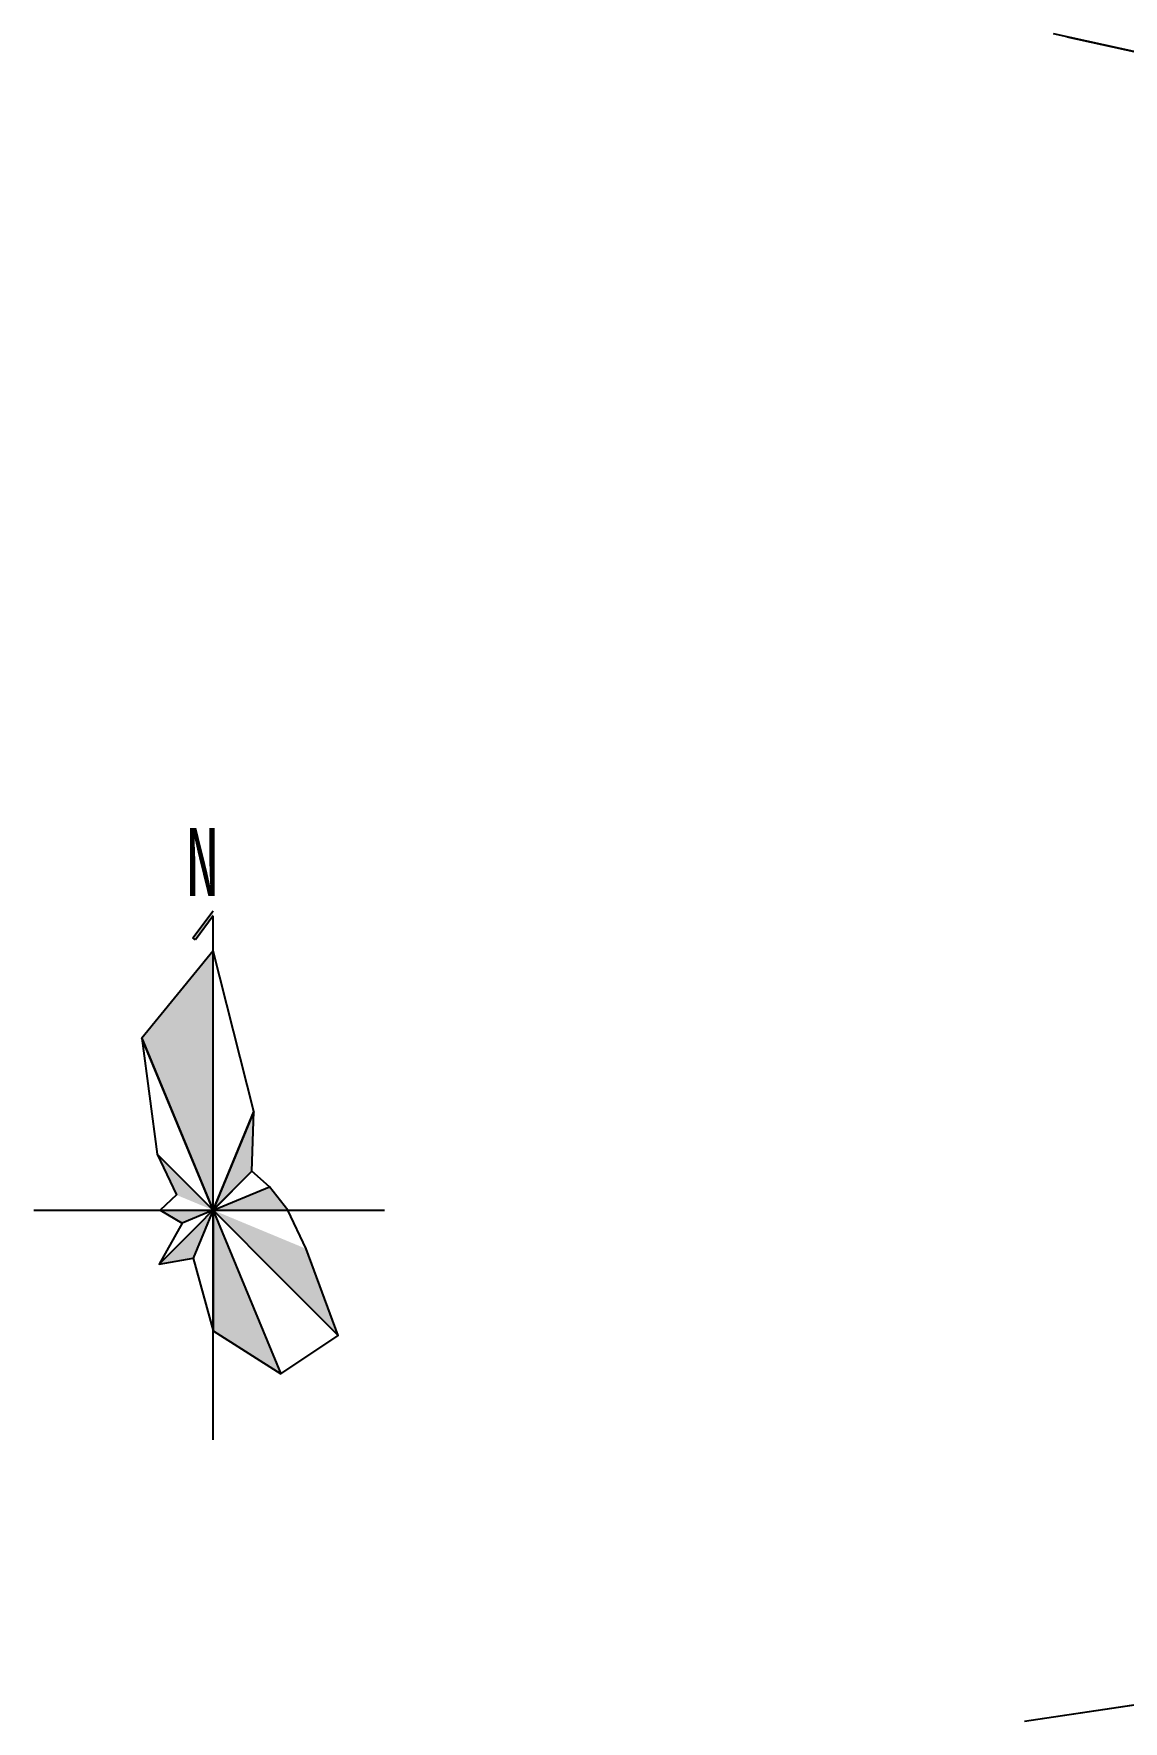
# Model space of a CAD drawing. Extents: x 500036 to 1001740, y 2543128 to 5086681.
# Drawn here: x 500473.1 to 500633.2, y 2543495.3 to 2543743 of the extents above; entities that cross this region are included whole.
import ezdxf

# ---------------------------------------------------------------- set-up
doc = ezdxf.new("R2010")
doc.units = 0
doc.header["$LTSCALE"] = 0.5
doc.layers.add('地形图', color=8, linetype='CONTINUOUS')
doc.layers.add('指北针', color=7, linetype='CONTINUOUS')
doc.styles.add('HTS', font='SIMHEI.TTF', dxfattribs={"height": 19})

msp = doc.modelspace()

# ---------------------------------------------------------------- hatches: boundary and pattern name
at = {"layer": '指北针', "linetype": 'Continuous'}
msp.add_hatch(color=256, dxfattribs=at).paths.add_polyline_path([(500499.446, 2543613.545), (500499.446, 2543614.271), (500496.489, 2543610.317), (500496.855, 2543610.042)])
h = msp.add_hatch(color=256, dxfattribs=at)
h.paths.add_polyline_path([(500499.446, 2543608.394), (500488.989, 2543595.589), (500499.446, 2543570.366)])
h.paths.add_polyline_path([(500499.474, 2543570.373), (500505.148, 2543576.046), (500505.453, 2543584.827)])
h.paths.add_polyline_path([(500510.453, 2543570.345), (500507.739, 2543573.759), (500499.468, 2543570.354), (500499.465, 2543570.351), (500499.463, 2543570.345)])
h.paths.add_polyline_path([(500499.46, 2543570.337), (500499.459, 2543570.335), (500499.462, 2543570.329), (500517.831, 2543551.96), (500513.105, 2543564.674)])
h.paths.add_polyline_path([(500499.462, 2543570.329), (500499.458, 2543570.333), (500499.446, 2543570.305), (500499.446, 2543552.631), (500509.416, 2543546.32)])
h.paths.add_polyline_path([(500499.446, 2543570.305), (500499.446, 2543570.332), (500491.55, 2543562.418), (500496.55, 2543563.302)])
h.paths.add_polyline_path([(500491.702, 2543570.345), (500494.903, 2543568.454), (500499.444, 2543570.344), (500499.443, 2543570.345)])
h.paths.add_polyline_path([(500491.214, 2543578.577), (500494.08, 2543572.57), (500499.446, 2543570.345)])

# ---------------------------------------------------------------- linework, layer by layer
at = {"layer": '地形图', "linetype": 'Continuous'}
for p, q in [((500624.856, 2543742.608), (500659.248, 2543735.061)), ((500620.603, 2543495.607), (500692.284, 2543506.306))]:
    msp.add_line(p, q, dxfattribs=at)
at = {"layer": '地形图', "linetype": 'Continuous', "flags": 128}
for points in [[(500661.202, 2543734.632), (500622.902, 2543743.037)], [(500618.625, 2543495.312), (500694.015, 2543506.564)]]:
    msp.add_lwpolyline(points, dxfattribs=at)
at = {"layer": '指北针', "linetype": 'Continuous'}
for p, q in [((500496.489, 2543610.317), (500499.446, 2543614.271)), ((500499.446, 2543613.545), (500496.855, 2543610.042)), ((500499.446, 2543536.6), (500499.446, 2543613.545)), ((500496.855, 2543610.042), (500496.489, 2543610.317)), ((500499.446, 2543570.345), (500499.446, 2543552.631))]:
    msp.add_line(p, q, dxfattribs=at)
for points in [[(500499.446, 2543570.345), (500499.446, 2543608.394), (500488.989, 2543595.589), (500491.214, 2543578.577), (500494.08, 2543572.57), (500491.702, 2543570.345), (500494.903, 2543568.454), (500491.55, 2543562.418), (500496.55, 2543563.302), (500499.446, 2543552.631), (500509.416, 2543546.32), (500517.831, 2543551.96), (500513.105, 2543564.674), (500510.453, 2543570.345), (500507.739, 2543573.759), (500505.148, 2543576.046), (500505.453, 2543584.827), (500499.446, 2543608.394)], [(500499.446, 2543570.345), (500488.989, 2543595.589), (500509.416, 2543546.32)], [(500499.446, 2543570.345), (500505.453, 2543584.827), (500496.55, 2543563.302)], [(500499.446, 2543570.345), (500491.214, 2543578.577), (500517.831, 2543551.96)], [(500499.446, 2543570.345), (500505.148, 2543576.046), (500491.55, 2543562.418)], [(500499.446, 2543570.345), (500507.739, 2543573.759)], [(500473.104, 2543570.345), (500524.63, 2543570.345)], [(500499.446, 2543570.345), (500494.903, 2543568.454)]]:
    msp.add_lwpolyline(points, dxfattribs=at)

# ---------------------------------------------------------------- texts
at = {"layer": '指北针', "style": 'HTS', "width": 0.7}
msp.add_text('N', height=10, dxfattribs=at).set_placement((500495.493, 2543616.443))

doc.saveas('drawing.dxf')
